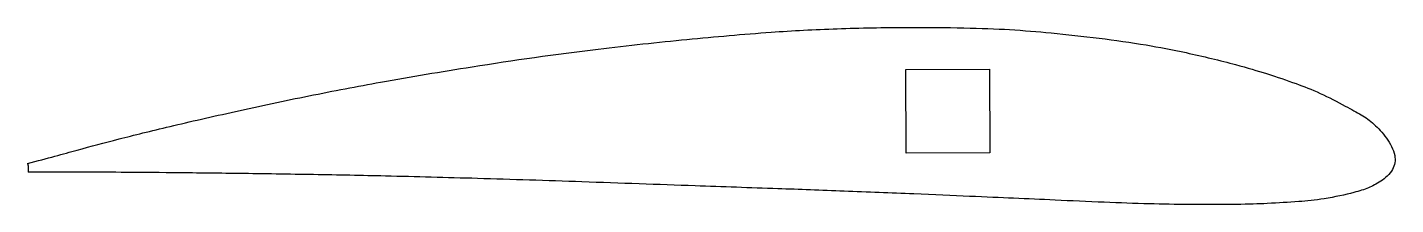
# Model space of a CAD drawing. Header units: millimetres. Extents: x -169 to 162, y -21 to 22.
import ezdxf

# ---------------------------------------------------------------- set-up
doc = ezdxf.new("R2010")
doc.units = ezdxf.units.MM

msp = doc.modelspace()

# ---------------------------------------------------------------- linework, layer by layer
msp.add_lwpolyline([(63.86, -8.17), (43.61, -8.25), (43.52, 12), (63.77, 12.08)], close=True)
msp.add_lwpolyline([(-168.91, -10.8), (-168.76, -11.37), (-168.76, -12.56), (-168.75, -12.56), (-168.75, -12.84)])
msp.add_open_spline([(-168.91, -10.8), (-163.88, -9.44), (-160.27, -8.44), (-156.89, -7.52), (-153.5, -6.59), (-150.34, -5.74), (-146.73, -4.82), (-143.12, -3.89), (-139.06, -2.88), (-134.36, -1.77), (-129.63, -0.64), (-124.25, 0.59), (-118.57, 1.86), (-112.74, 3.15), (-106.68, 4.44), (-100.81, 5.63), (-94.85, 6.84), (-89.1, 7.93), (-83.48, 8.94), (-76.09, 10.27), (-68.82, 11.49), (-61.37, 12.67), (-51.4, 14.26), (-41.13, 15.73), (-30.89, 16.97), (-23.63, 17.84), (-16.42, 18.61), (-9.39, 19.3), (-2.53, 19.97), (4.14, 20.57), (11.01, 21.06), (16.13, 21.42), (21.44, 21.71), (26.97, 21.9), (32.51, 22.1), (38.28, 22.21), (43.81, 22.23), (48.75, 22.25), (53.42, 22.2), (57.55, 22.11), (61.71, 22.02), (65.33, 21.88), (68.64, 21.69), (72.11, 21.48), (75.33, 21.22), (78.7, 20.89), (82.45, 20.53), (86.39, 20.09), (90.29, 19.6), (94.17, 19.12), (97.94, 18.59), (101.69, 17.96), (104.82, 17.43), (108.01, 16.82), (111.36, 16.1), (115.36, 15.23), (119.6, 14.2), (123.3, 13.2), (126.15, 12.44), (128.63, 11.7), (130.78, 11.02), (133.41, 10.19), (135.61, 9.44), (137.96, 8.59), (139.78, 7.92), (141.7, 7.17), (143.76, 6.23), (145.78, 5.31), (147.94, 4.18), (149.83, 3.16), (151.32, 2.36), (152.58, 1.67), (153.64, 1.04), (154.78, 0.36), (155.72, -0.27), (156.82, -1.28), (157.75, -2.14), (158.81, -3.27), (159.8, -4.63), (160.72, -5.91), (161.53, -7.37), (161.79, -8.81), (162.01, -10.02), (161.8, -11.22), (161.25, -12.21), (160.57, -13.43), (159.46, -14.34), (158.42, -15.04), (157.36, -15.76), (156.38, -16.25), (155.44, -16.65), (154.37, -17.1), (153.27, -17.44), (151.88, -17.81), (149.88, -18.33), (147.24, -18.9), (144.74, -19.3), (142.54, -19.65), (140.47, -19.86), (138.56, -20.01), (136.03, -20.2), (133.72, -20.33), (130.96, -20.47), (128.83, -20.57), (126.37, -20.65), (123.55, -20.7), (120.03, -20.75), (115.99, -20.75), (112.15, -20.72), (108.78, -20.69), (105.57, -20.63), (102.45, -20.55), (98.84, -20.46), (95.25, -20.33), (91.54, -20.18), (87.55, -20.01), (83.49, -19.82), (79.63, -19.64), (76.25, -19.49), (73.03, -19.34), (69.62, -19.2), (66.39, -19.06), (62.92, -18.91), (58.91, -18.74), (54.89, -18.57), (50.33, -18.37), (45.45, -18.16), (39.98, -17.93), (34.22, -17.7), (28.66, -17.48), (23.1, -17.26), (17.75, -17.07), (12.61, -16.89), (5.83, -16.65), (-0.72, -16.43), (-7.44, -16.2), (-16.34, -15.88), (-25.55, -15.54), (-34.79, -15.21), (-43.28, -14.92), (-51.76, -14.65), (-60.05, -14.4), (-67.56, -14.19), (-74.89, -13.99), (-82.33, -13.82), (-87.97, -13.69), (-93.72, -13.57), (-99.71, -13.47), (-105.63, -13.37), (-111.77, -13.28), (-117.7, -13.2), (-123.4, -13.13), (-128.83, -13.07), (-133.61, -13.02), (-138.39, -12.97), (-142.52, -12.93), (-146.19, -12.91), (-149.88, -12.88), (-153.09, -12.86), (-156.53, -12.85), (-159.97, -12.84), (-163.63, -12.84), (-168.75, -12.84)], degree=3, knots=[0, 0, 0, 0, 0.019596, 0.019596, 0.019596, 0.03925, 0.03925, 0.03925, 0.058905, 0.058905, 0.058905, 0.078717, 0.078717, 0.078717, 0.099031, 0.099031, 0.099031, 0.119673, 0.119673, 0.119673, 0.146811, 0.146811, 0.146811, 0.183127, 0.183127, 0.183127, 0.208842, 0.208842, 0.208842, 0.233915, 0.233915, 0.233915, 0.25262, 0.25262, 0.25262, 0.271307, 0.271307, 0.271307, 0.287966, 0.287966, 0.287966, 0.304782, 0.304782, 0.304782, 0.322404, 0.322404, 0.322404, 0.342033, 0.342033, 0.342033, 0.361532, 0.361532, 0.361532, 0.377805, 0.377805, 0.377805, 0.397248, 0.397248, 0.397248, 0.412214, 0.412214, 0.412214, 0.430582, 0.430582, 0.430582, 0.444843, 0.444843, 0.444843, 0.458868, 0.458868, 0.458868, 0.469875, 0.469875, 0.469875, 0.48177, 0.48177, 0.48177, 0.491774, 0.491774, 0.491774, 0.501117, 0.501117, 0.501117, 0.509034, 0.509034, 0.509034, 0.518847, 0.518847, 0.518847, 0.52888, 0.52888, 0.52888, 0.540322, 0.540322, 0.540322, 0.556753, 0.556753, 0.556753, 0.571169, 0.571169, 0.571169, 0.590171, 0.590171, 0.590171, 0.604883, 0.604883, 0.604883, 0.623242, 0.623242, 0.623242, 0.639347, 0.639347, 0.639347, 0.658015, 0.658015, 0.658015, 0.678109, 0.678109, 0.678109, 0.695679, 0.695679, 0.695679, 0.712317, 0.712317, 0.712317, 0.728976, 0.728976, 0.728976, 0.747644, 0.747644, 0.747644, 0.766338, 0.766338, 0.766338, 0.79095, 0.79095, 0.79095, 0.823575, 0.823575, 0.823575, 0.853549, 0.853549, 0.853549, 0.880715, 0.880715, 0.880715, 0.901306, 0.901306, 0.901306, 0.921661, 0.921661, 0.921661, 0.941246, 0.941246, 0.941246, 0.960766, 0.960766, 0.960766, 0.980383, 0.980383, 0.980383, 1, 1, 1, 1])

doc.saveas('drawing.dxf')
